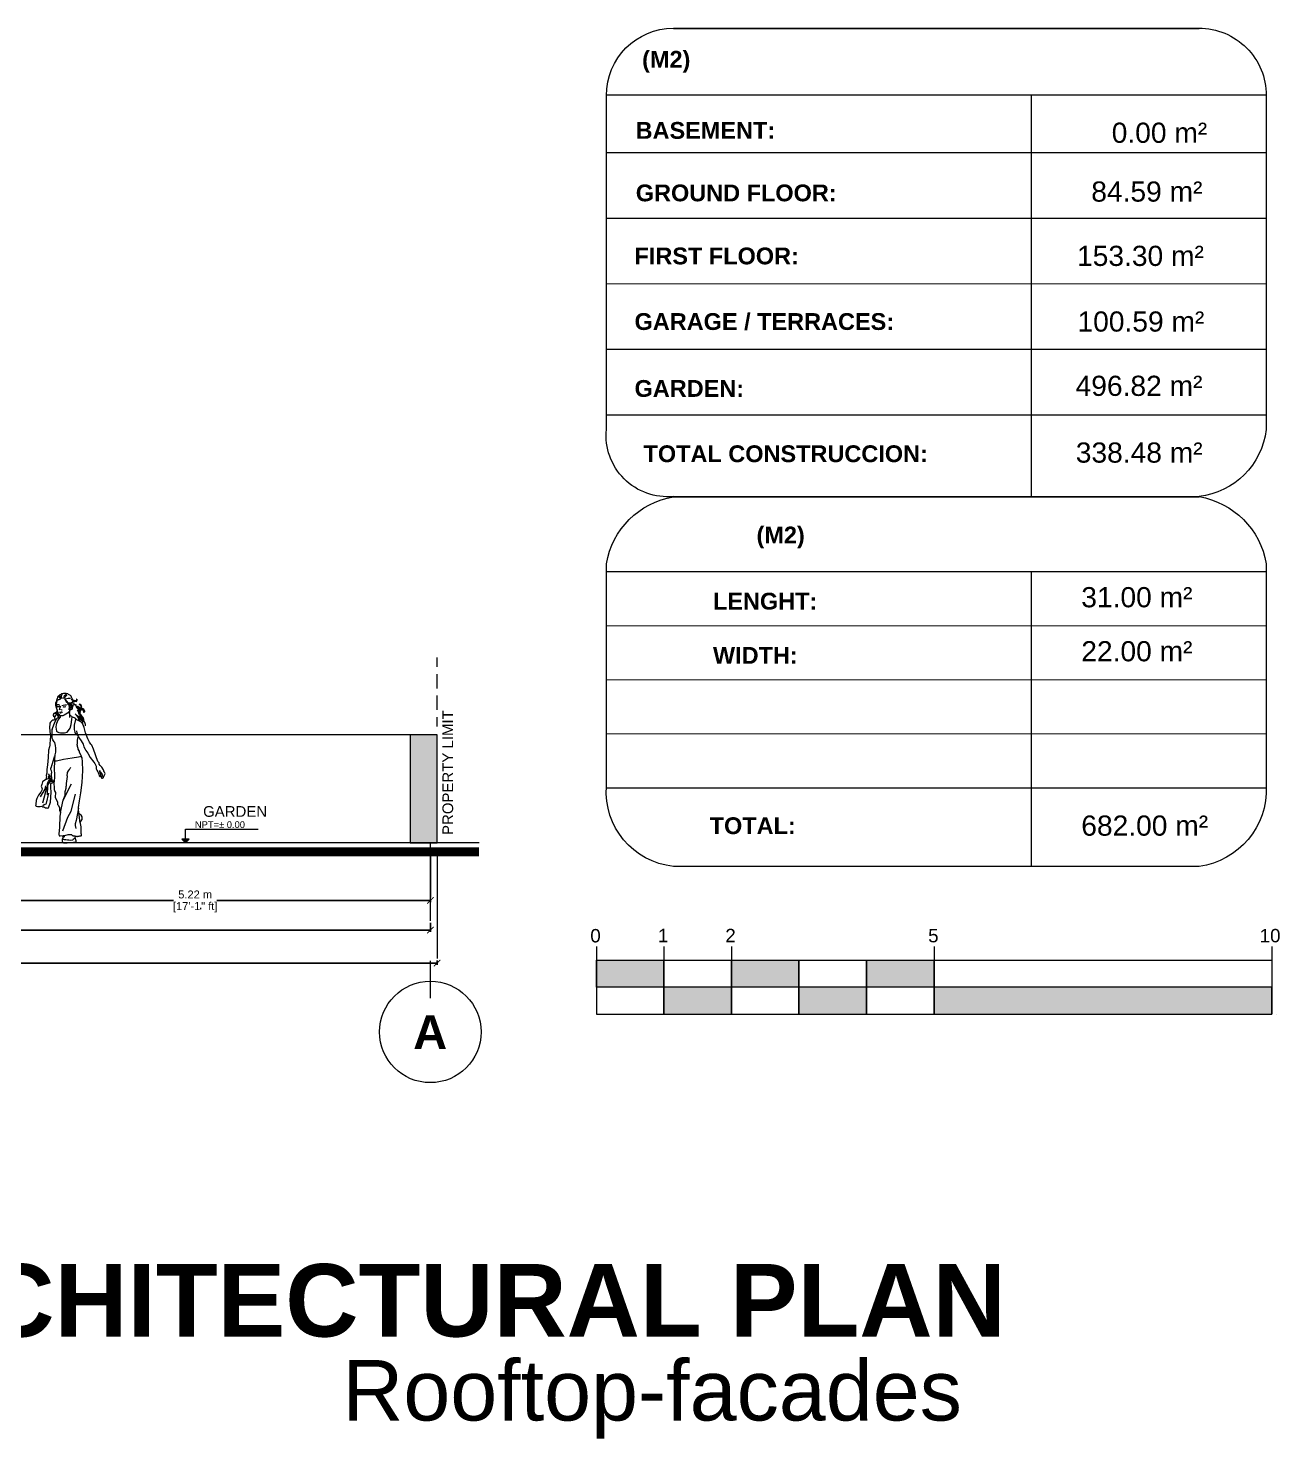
# Model space of a CAD drawing. Header units: metres. Extents: x 14 to 155, y 0 to 125.
# Drawn here: x 140.83 to 154.72, y 88.4 to 104.06 of the extents above; entities that cross this region are included whole.
import ezdxf

# ---------------------------------------------------------------- set-up
doc = ezdxf.new("R2010")
doc.units = ezdxf.units.M
doc.layers.get('Defpoints').update_dxf_attribs({"lineweight": 0})
for name, color, linetype in [('Edges', 7, 'Continuous'), ('PDF2_Solid Fills', 7, 'Continuous'), ('PDF2_Text', 255, 'Continuous'), ('PDF_Text', 255, 'Continuous')]:
    doc.layers.add(name, color=color, linetype=linetype)
doc.layers.add('PDF2_Geometry', color=7, linetype='Continuous', true_color=0xffbe80)
doc.styles.add('PDF Arial', font='arial.ttf')
doc.styles.add('PDF Arial Bold', font='arialbd.ttf')
doc.styles.add('TEXTS', font='swissl.ttf')
doc.dimstyles.new('Copy of DIMTEXT', dxfattribs={"dimscale": 0.3, "dimtxt": 0.22, "dimasz": 0.18, "dimexe": 0.05, "dimexo": 0.05, "dimgap": 0.05, "dimtad": 0, "dimzin": 1, "dimdsep": 46, "dimtxsty": 'TEXTS', "dimblk": 'ARCHTICK', "dimcen": 0.1, "dimclrd": 256, "dimclre": 6, "dimclrt": 7, "dimadec": 0, "dimazin": 0, "dimtfac": 0.15, "dimtix": 1, "dimtofl": 0, "dimtmove": 1, "dimatfit": 3, "dimldrblk": 'OPEN', "dimfxl": 0, "dimtolj": 1, "dimtzin": 0, "dimarcsym": 0})

# ---------------------------------------------------------------- blocks, each defined once
blk = doc.blocks.new('_ArchTick')
at = {"color": 0, "linetype": 'ByBlock', "const_width": 0.15}
blk.add_lwpolyline([(-0.5, -0.5), (0.5, 0.5)], dxfattribs=at)
blk = doc.blocks.new('*D83')
at = {"layer": 'Defpoints', "color": 0, "transparency": 16777216}
for p in [(123.367, 93.73), (145.367, 93.731), (145.367, 93.682)]:
    blk.add_point(p, dxfattribs=at)
at = {"layer": 'Edges', "color": 6, "lineweight": -2, "transparency": 16777216}
for p, q in [((123.367, 93.71), (123.367, 93.662)), ((145.367, 93.711), (145.367, 93.662))]:
    blk.add_line(p, q, dxfattribs=at)
at = {"layer": 'Edges', "lineweight": -2, "transparency": 16777216}
for p, q in [((123.367, 93.682), (134.125, 93.682)), ((145.367, 93.682), (134.609, 93.682))]:
    blk.add_line(p, q, dxfattribs=at)
at = {"layer": 'Edges', "lineweight": -2, "transparency": 16777216, "xscale": 0.072, "yscale": 0.072, "zscale": 0.072, "rotation": 180}
blk.add_blockref('_ArchTick', (123.367, 93.682), dxfattribs=at)
at = {"layer": 'Edges', "lineweight": -2, "transparency": 16777216, "xscale": 0.072, "yscale": 0.072, "zscale": 0.072}
blk.add_blockref('_ArchTick', (145.367, 93.682), dxfattribs=at)
at = {"layer": 'Edges', "color": 7, "transparency": 16777216, "char_height": 0.088, "attachment_point": 5, "style": 'TEXTS'}
for s, insert in [('\\A1;[72\'-2{\\H0.15x;\\S1/4;}" ft]', (134.367, 93.605)), ('\\A1;22.00 m', (134.367, 93.747))]:
    blk.add_mtext(s, dxfattribs=dict(at, insert=insert))
blk = doc.blocks.new('_Open')
at = {"color": 0, "linetype": 'ByBlock', "lineweight": -2}
for p, q in [((-1, 0.17), (0, 0)), ((-1, -0.17), (0, 0)), ((0, 0), (-1, 0))]:
    blk.add_line(p, q, dxfattribs=at)
blk = doc.blocks.new('*D84')
at = {"layer": 'Defpoints', "color": 0, "transparency": 16777216}
for p in [(123.442, 94.15), (145.292, 94.15), (145.292, 94.047)]:
    blk.add_point(p, dxfattribs=at)
at = {"layer": 'Edges', "color": 6, "lineweight": -2, "transparency": 16777216}
for p, q in [((123.442, 94.13), (123.442, 94.027)), ((145.292, 94.13), (145.292, 94.027))]:
    blk.add_line(p, q, dxfattribs=at)
at = {"layer": 'Edges', "lineweight": -2, "transparency": 16777216}
for p, q in [((123.442, 94.047), (134.125, 94.047)), ((145.292, 94.047), (134.609, 94.047))]:
    blk.add_line(p, q, dxfattribs=at)
at = {"layer": 'Edges', "lineweight": -2, "transparency": 16777216, "xscale": 0.072, "yscale": 0.072, "zscale": 0.072, "rotation": 180}
blk.add_blockref('_ArchTick', (123.442, 94.047), dxfattribs=at)
at = {"layer": 'Edges', "lineweight": -2, "transparency": 16777216, "xscale": 0.072, "yscale": 0.072, "zscale": 0.072}
blk.add_blockref('_ArchTick', (145.292, 94.047), dxfattribs=at)
at = {"layer": 'Edges', "color": 7, "transparency": 16777216, "char_height": 0.088, "attachment_point": 5, "style": 'TEXTS'}
for s, insert in [('\\A1;21.85 m', (134.367, 94.112)), ('\\A1;[71\'-8{\\H0.15x;\\S1/4;}" ft]', (134.367, 93.971))]:
    blk.add_mtext(s, dxfattribs=dict(at, insert=insert))
blk = doc.blocks.new('*D90')
at = {"layer": 'Defpoints', "color": 0, "transparency": 16777216}
for p in [(140.067, 94.379), (145.292, 94.379), (145.292, 94.378)]:
    blk.add_point(p, dxfattribs=at)
at = {"layer": 'Edges', "color": 6, "lineweight": -2, "transparency": 16777216}
for p, q in [((140.067, 94.378), (140.067, 94.358)), ((145.292, 94.378), (145.292, 94.358))]:
    blk.add_line(p, q, dxfattribs=at)
at = {"layer": 'Edges', "lineweight": -2, "transparency": 16777216}
for p, q in [((140.067, 94.378), (142.438, 94.378)), ((145.292, 94.378), (142.922, 94.378))]:
    blk.add_line(p, q, dxfattribs=at)
at = {"layer": 'Edges', "lineweight": -2, "transparency": 16777216, "xscale": 0.072, "yscale": 0.072, "zscale": 0.072, "rotation": 180}
blk.add_blockref('_ArchTick', (140.067, 94.378), dxfattribs=at)
at = {"layer": 'Edges', "lineweight": -2, "transparency": 16777216, "xscale": 0.072, "yscale": 0.072, "zscale": 0.072}
blk.add_blockref('_ArchTick', (145.292, 94.378), dxfattribs=at)
at = {"layer": 'Edges', "color": 7, "transparency": 16777216, "char_height": 0.088, "attachment_point": 5, "style": 'TEXTS'}
for s, insert in [('\\A1;5.22 m', (142.68, 94.443)), ('\\A1;[17\'-1{\\H0.15x;\\S3/4;}" ft]', (142.68, 94.301))]:
    blk.add_mtext(s, dxfattribs=dict(at, insert=insert))

msp = doc.modelspace()

# ---------------------------------------------------------------- linework, layer by layer
at = {"layer": 'PDF2_Geometry', "color": 0, "lineweight": 0}
for points in [[(147.99, 98.862, -0.470599), (147.245, 99.606), (147.245, 103.314, -0.414207), (147.991, 104.062)], [(153.825, 104.062, -0.414254), (154.572, 103.315), (154.572, 99.606, -0.347053), (153.826, 98.862)], [(147.992, 98.86), (153.826, 98.861, -0.317863), (154.572, 98.115), (154.571, 95.646, -0.388335), (153.826, 94.754), (147.99, 94.755, -0.406069), (147.246, 95.645), (147.245, 98.116, -0.318332), (147.992, 98.86)]]:
    msp.add_lwpolyline(points, format="xyb", dxfattribs=at)
for points in [[(147.992, 104.06), (153.826, 104.06), (147.992, 104.06)], [(147.252, 103.322), (154.564, 103.321)], [(151.962, 103.321), (151.962, 98.86)], [(147.245, 102.681), (154.572, 102.68)], [(147.245, 101.953), (154.572, 101.953)], [(147.245, 101.226), (154.572, 101.225)], [(147.245, 100.497), (154.572, 100.498)], [(147.245, 99.77), (154.572, 99.769)], [(147.992, 98.86), (153.826, 98.86), (147.992, 98.86)], [(147.245, 98.028), (154.572, 98.029)], [(151.962, 98.028), (151.962, 94.754)], [(147.245, 97.428), (154.572, 97.429)], [(145.367, 96.97), (145.367, 97.076)], [(145.367, 96.731), (145.367, 96.89)], [(147.245, 96.828), (154.572, 96.829)], [(141.194, 96.617), (141.187, 96.623), (141.183, 96.639), (141.181, 96.645), (141.183, 96.653)], [(141.208, 96.617), (141.203, 96.623), (141.197, 96.639), (141.197, 96.65), (141.2, 96.659), (141.205, 96.665)], [(141.222, 96.62), (141.224, 96.639), (141.231, 96.654), (141.246, 96.667), (141.253, 96.67)], [(141.231, 96.618), (141.238, 96.639), (141.252, 96.651), (141.258, 96.656)], [(145.367, 96.493), (145.367, 96.652)], [(141.286, 96.528), (141.302, 96.528), (141.308, 96.531), (141.314, 96.539), (141.319, 96.542), (141.322, 96.539), (141.319, 96.526), (141.316, 96.515), (141.313, 96.509), (141.307, 96.499), (141.299, 96.495), (141.294, 96.493), (141.286, 96.493), (141.285, 96.492), (141.283, 96.477), (141.275, 96.468), (141.261, 96.456), (141.225, 96.434), (141.211, 96.427), (141.2, 96.426), (141.191, 96.427), (141.183, 96.429), (141.167, 96.448), (141.153, 96.477), (141.145, 96.506), (141.144, 96.513), (141.144, 96.524), (141.144, 96.54), (141.142, 96.556), (141.144, 96.57), (141.145, 96.582), (141.148, 96.592), (141.153, 96.601), (141.158, 96.604), (141.162, 96.608), (141.17, 96.609), (141.175, 96.611), (141.184, 96.611)], [(141.145, 96.551), (141.156, 96.553), (141.161, 96.551), (141.169, 96.548), (141.175, 96.545), (141.178, 96.542)], [(141.151, 96.532), (141.158, 96.529), (141.162, 96.529), (141.176, 96.529)], [(141.189, 96.617), (141.184, 96.618), (141.176, 96.626), (141.167, 96.633)], [(141.173, 96.492), (141.172, 96.495), (141.172, 96.498)], [(141.181, 96.534), (141.18, 96.523), (141.175, 96.507), (141.175, 96.501), (141.176, 96.496), (141.18, 96.493), (141.183, 96.493)], [(141.191, 96.495), (141.194, 96.496), (141.2, 96.495), (141.203, 96.493), (141.205, 96.495)], [(141.2, 96.543), (141.216, 96.546), (141.233, 96.548), (141.25, 96.548)], [(141.209, 96.531), (141.22, 96.528), (141.23, 96.528), (141.245, 96.531)], [(141.231, 96.614), (141.247, 96.592), (141.271, 96.568), (141.292, 96.562)], [(141.241, 96.614), (141.269, 96.622), (141.296, 96.622)], [(141.322, 96.579), (141.303, 96.57), (141.275, 96.567), (141.256, 96.575), (141.241, 96.6)], [(141.313, 96.54), (141.292, 96.54), (141.28, 96.546), (141.269, 96.554), (141.258, 96.559)], [(141.264, 96.562), (141.286, 96.56), (141.313, 96.562)], [(141.271, 96.573), (141.282, 96.535), (141.283, 96.517)], [(141.274, 96.543), (141.285, 96.539), (141.291, 96.535)], [(141.288, 96.524), (141.285, 96.512), (141.282, 96.493), (141.28, 96.498), (141.285, 96.524), (141.278, 96.562)], [(141.286, 96.451), (141.294, 96.493)], [(141.294, 96.509), (141.296, 96.512), (141.302, 96.515), (141.308, 96.518), (141.313, 96.524), (141.313, 96.531)], [(141.305, 96.612), (141.332, 96.592), (141.361, 96.587), (141.369, 96.604), (141.371, 96.611)], [(141.363, 96.546), (141.346, 96.549), (141.33, 96.545), (141.313, 96.543), (141.305, 96.543)], [(141.313, 96.578), (141.325, 96.584), (141.333, 96.6), (141.332, 96.604)], [(141.358, 96.523), (141.388, 96.517), (141.416, 96.507), (141.43, 96.499), (141.438, 96.481)], [(141.361, 96.52), (141.385, 96.496), (141.394, 96.474), (141.399, 96.452), (141.402, 96.432), (141.41, 96.418), (141.418, 96.407)], [(141.385, 96.465), (141.399, 96.471), (141.415, 96.49), (141.418, 96.506), (141.408, 96.513), (141.393, 96.521), (141.379, 96.529), (141.365, 96.526)], [(141.401, 96.473), (141.405, 96.493), (141.402, 96.512), (141.371, 96.531)], [(141.396, 96.438), (141.388, 96.454), (141.383, 96.476), (141.372, 96.495)], [(141.372, 96.488), (141.385, 96.471), (141.397, 96.448), (141.405, 96.431)], [(141.412, 96.539), (141.413, 96.513), (141.39, 96.495), (141.383, 96.471)], [(141.094, 96.255), (141.097, 96.285), (141.123, 96.357), (141.142, 96.391), (141.144, 96.396)], [(141.183, 96.415), (141.172, 96.404), (141.156, 96.38), (141.151, 96.371), (141.137, 96.332), (141.133, 96.302), (141.136, 96.28), (141.142, 96.258), (141.151, 96.249), (141.167, 96.242), (141.186, 96.239), (141.209, 96.238), (141.231, 96.239), (141.258, 96.247), (141.275, 96.264), (141.291, 96.291), (141.302, 96.329), (141.311, 96.385), (141.314, 96.416), (141.311, 96.418), (141.305, 96.423), (141.297, 96.429), (141.292, 96.435), (141.288, 96.443), (141.286, 96.451), (141.286, 96.408)], [(141.156, 96.405), (141.167, 96.41), (141.183, 96.419)], [(141.172, 96.466), (141.173, 96.466), (141.175, 96.468), (141.181, 96.468), (141.184, 96.468), (141.186, 96.468), (141.189, 96.468), (141.192, 96.468), (141.194, 96.47), (141.197, 96.47), (141.2, 96.468), (141.206, 96.468), (141.208, 96.468)], [(141.181, 96.46), (141.184, 96.462), (141.189, 96.46), (141.191, 96.46), (141.192, 96.46)], [(141.183, 96.429), (141.183, 96.41)], [(141.314, 96.416), (141.325, 96.413), (141.335, 96.407), (141.343, 96.404), (141.349, 96.399), (141.352, 96.396), (141.35, 96.387), (141.336, 96.322), (141.335, 96.274), (141.344, 96.244), (141.347, 96.236), (141.355, 96.227), (141.369, 96.216), (141.374, 96.214)], [(141.349, 96.449), (141.383, 96.416), (141.404, 96.394), (141.411, 96.383)], [(141.352, 96.396), (141.361, 96.388), (141.379, 96.377), (141.391, 96.372), (141.404, 96.368), (141.413, 96.362), (141.419, 96.354), (141.43, 96.338)], [(141.404, 96.368), (141.401, 96.382), (141.394, 96.391), (141.386, 96.398), (141.374, 96.419), (141.36, 96.429)], [(141.391, 96.372), (141.39, 96.382), (141.39, 96.398), (141.387, 96.404)], [(141.408, 96.454), (141.405, 96.463), (141.394, 96.47), (141.388, 96.471)], [(141.39, 96.43), (141.407, 96.393), (141.419, 96.371)], [(141.416, 96.383), (141.41, 96.404), (141.393, 96.423)], [(141.423, 96.408), (141.419, 96.416), (141.421, 96.43), (141.416, 96.435), (141.404, 96.441), (141.396, 96.448)], [(141.408, 96.421), (141.419, 96.401), (141.44, 96.377), (141.451, 96.357), (141.459, 96.333), (141.459, 96.316)], [(145.367, 96.307), (145.367, 96.413)], [(141.12, 95.97), (141.125, 95.982), (141.125, 95.989), (141.125, 95.993), (141.133, 96.025), (141.133, 96.054), (141.133, 96.069), (141.13, 96.097), (141.122, 96.131), (141.117, 96.136), (141.114, 96.139), (141.1, 96.161), (141.094, 96.18), (141.092, 96.213), (141.094, 96.255), (141.092, 96.28)], [(141.386, 96.197), (141.377, 96.216), (141.371, 96.236), (141.368, 96.26)], [(147.245, 96.228), (154.572, 96.229)], [(141.117, 95.931), (141.125, 95.928), (141.139, 95.929), (141.217, 95.945), (141.267, 95.953), (141.314, 95.961), (141.386, 95.971), (141.405, 95.975), (141.416, 95.978)], [(141.213, 95.49), (141.235, 95.547), (141.236, 95.559), (141.236, 95.57), (141.236, 95.586), (141.239, 95.599), (141.246, 95.625), (141.249, 95.641), (141.25, 95.655), (141.253, 95.675), (141.263, 95.752), (141.26, 95.763), (141.261, 95.79), (141.264, 95.796), (141.274, 95.816), (141.283, 95.83), (141.288, 95.838), (141.293, 95.846), (141.299, 95.852)], [(141.053, 95.727), (141.043, 95.727), (141.034, 95.725), (141.029, 95.722), (141.025, 95.721), (141.021, 95.719)], [(141.051, 95.675), (141.047, 95.666), (141.04, 95.65), (141.042, 95.669), (141.045, 95.686), (141.047, 95.693), (141.054, 95.708), (141.061, 95.713), (141.065, 95.71), (141.067, 95.707), (141.069, 95.705), (141.072, 95.707), (141.075, 95.707), (141.078, 95.707), (141.081, 95.707), (141.084, 95.704), (141.087, 95.7), (141.087, 95.699), (141.087, 95.696), (141.086, 95.694), (141.083, 95.693), (141.078, 95.693), (141.075, 95.693), (141.072, 95.691), (141.069, 95.689), (141.062, 95.689), (141.058, 95.691), (141.059, 95.685), (141.059, 95.682), (141.058, 95.678), (141.056, 95.677), (141.053, 95.675), (141.05, 95.677), (141.048, 95.678), (141.048, 95.682), (141.047, 95.683), (141.045, 95.686)], [(141.064, 95.763), (141.061, 95.768), (141.057, 95.774), (141.054, 95.78), (141.053, 95.783)], [(141.068, 95.705), (141.067, 95.703), (141.065, 95.707), (141.062, 95.707), (141.061, 95.708), (141.056, 95.708)], [(141.072, 95.724), (141.075, 95.719), (141.078, 95.718), (141.081, 95.716)], [(141.621, 95.802), (141.621, 95.812), (141.62, 95.819), (141.623, 95.808)], [(141.642, 95.747), (141.645, 95.752), (141.648, 95.754), (141.65, 95.757), (141.651, 95.761), (141.651, 95.765), (141.65, 95.768), (141.648, 95.772)], [(141.02, 95.65), (141.01, 95.614), (140.959, 95.527)], [(141.032, 95.639), (140.985, 95.459)], [(140.99, 95.432), (141.004, 95.442), (141.015, 95.447), (141.026, 95.451), (141.029, 95.456), (141.056, 95.569)], [(141.04, 95.65), (141.036, 95.55)], [(141.184, 95.353), (141.213, 95.49), (141.307, 95.672)], [(141.209, 95.15), (141.267, 95.302), (141.305, 95.37), (141.35, 95.556)], [(147.245, 95.628), (154.572, 95.628)], [(141.383, 95.4), (141.357, 95.263), (141.349, 95.229), (141.347, 95.208), (141.354, 95.176)], [(141.405, 95.24), (141.393, 95.324), (141.393, 95.337)], [(141.219, 95.099), (141.234, 95.1), (141.269, 95.108), (141.289, 95.11), (141.307, 95.108), (141.311, 95.105), (141.316, 95.1), (141.321, 95.097), (141.327, 95.096), (141.332, 95.094), (141.336, 95.092), (141.341, 95.094), (141.343, 95.094), (141.346, 95.092), (141.349, 95.091)], [(142.571, 95.056), (142.571, 95.016), (142.571, 95.169), (143.379, 95.169)], [(141.347, 95.067), (141.341, 95.066), (141.335, 95.06), (141.327, 95.053), (141.318, 95.047), (141.3, 95.044), (141.278, 95.047), (141.261, 95.047), (141.244, 95.049), (141.23, 95.05), (141.217, 95.052), (141.208, 95.05), (141.205, 95.045)], [(145.292, 94.604), (145.292, 95.016)], [(145.292, 94.151), (145.292, 94.942), (145.292, 94.41)], [(145.367, 94.942), (145.367, 93.731)], [(145.292, 93.291), (145.292, 93.705)]]:
    msp.add_lwpolyline(points, dxfattribs=at)
for points in [[(141.22, 95.017), (141.234, 95.016), (141.258, 95.017), (141.31, 95.019), (141.329, 95.024), (141.333, 95.025), (141.347, 95.025), (141.352, 95.025), (141.357, 95.027), (141.358, 95.03), (141.36, 95.036), (141.358, 95.039), (141.349, 95.075), (141.349, 95.089), (141.349, 95.091), (141.357, 95.089), (141.365, 95.088), (141.372, 95.088), (141.379, 95.089), (141.385, 95.089), (141.391, 95.091), (141.399, 95.093), (141.41, 95.093), (141.413, 95.096), (141.419, 95.099), (141.418, 95.114), (141.416, 95.118), (141.415, 95.143), (141.413, 95.193), (141.407, 95.232), (141.405, 95.24), (141.407, 95.246), (141.416, 95.26), (141.426, 95.276), (141.427, 95.29), (141.426, 95.299), (141.424, 95.307), (141.415, 95.324), (141.413, 95.328), (141.408, 95.332), (141.393, 95.337), (141.386, 95.382), (141.383, 95.4), (141.385, 95.409), (141.396, 95.483), (141.41, 95.573), (141.424, 95.686), (141.434, 95.821), (141.43, 95.918), (141.426, 95.959), (141.419, 95.973), (141.416, 95.978), (141.418, 95.981), (141.418, 95.984), (141.416, 95.986), (141.415, 95.987), (141.415, 95.99), (141.413, 95.99), (141.41, 95.992), (141.41, 95.995), (141.408, 95.997), (141.407, 95.998), (141.407, 96.001), (141.405, 96.006), (141.404, 96.009), (141.401, 96.011), (141.399, 96.015), (141.397, 96.02), (141.394, 96.023), (141.394, 96.029), (141.394, 96.036), (141.393, 96.04), (141.382, 96.056), (141.382, 96.061), (141.382, 96.065), (141.38, 96.069), (141.379, 96.073), (141.377, 96.078), (141.375, 96.083), (141.374, 96.087), (141.374, 96.091), (141.371, 96.092), (141.372, 96.094), (141.374, 96.097), (141.372, 96.098), (141.371, 96.1), (141.371, 96.106), (141.372, 96.108), (141.371, 96.109), (141.371, 96.114), (141.372, 96.12), (141.372, 96.122), (141.374, 96.123), (141.372, 96.136), (141.372, 96.141), (141.374, 96.142), (141.375, 96.145), (141.372, 96.148), (141.372, 96.155), (141.374, 96.159), (141.375, 96.164), (141.379, 96.172), (141.379, 96.177), (141.379, 96.181), (141.38, 96.184), (141.382, 96.188), (141.38, 96.192), (141.386, 96.197), (141.397, 96.175), (141.415, 96.15), (141.435, 96.111), (141.443, 96.083), (141.457, 96.058), (141.465, 96.043), (141.487, 96.014), (141.516, 95.965), (141.556, 95.912), (141.565, 95.899), (141.579, 95.868), (141.581, 95.856), (141.581, 95.84), (141.587, 95.824), (141.598, 95.804), (141.603, 95.798), (141.609, 95.78), (141.614, 95.761), (141.62, 95.755), (141.621, 95.752), (141.626, 95.752), (141.629, 95.754), (141.631, 95.755), (141.632, 95.758), (141.632, 95.761), (141.632, 95.768), (141.631, 95.776), (141.629, 95.785), (141.62, 95.802), (141.623, 95.802), (141.626, 95.804), (141.631, 95.802), (141.636, 95.796), (141.639, 95.791), (141.639, 95.788), (141.642, 95.785), (141.643, 95.783), (141.645, 95.78), (141.647, 95.776), (141.648, 95.772), (141.648, 95.768), (141.647, 95.761), (141.643, 95.758), (141.642, 95.755), (141.64, 95.751), (141.642, 95.747), (141.639, 95.744), (141.639, 95.74), (141.64, 95.736), (141.643, 95.735), (141.647, 95.733), (141.65, 95.732), (141.653, 95.73), (141.656, 95.733), (141.656, 95.736), (141.662, 95.744), (141.664, 95.747), (141.665, 95.755), (141.675, 95.771), (141.676, 95.774), (141.676, 95.777), (141.676, 95.78), (141.679, 95.785), (141.678, 95.793), (141.676, 95.796), (141.675, 95.799), (141.67, 95.804), (141.667, 95.807), (141.667, 95.812), (141.667, 95.818), (141.664, 95.826), (141.643, 95.856), (141.626, 95.874), (141.615, 95.89), (141.614, 95.904), (141.611, 95.909), (141.604, 95.917), (141.601, 95.921), (141.551, 96.058), (141.532, 96.102), (141.521, 96.114), (141.506, 96.136), (141.487, 96.17), (141.463, 96.238), (141.448, 96.299), (141.432, 96.335), (141.43, 96.338), (141.432, 96.341), (141.433, 96.349), (141.433, 96.357), (141.43, 96.372), (141.429, 96.377), (141.426, 96.39), (141.424, 96.393), (141.421, 96.398), (141.419, 96.401), (141.415, 96.404), (141.408, 96.416), (141.407, 96.426), (141.415, 96.42), (141.427, 96.409), (141.435, 96.402), (141.438, 96.391), (141.437, 96.368), (141.432, 96.36), (141.433, 96.36), (141.438, 96.363), (141.443, 96.376), (141.443, 96.388), (141.44, 96.399), (141.435, 96.409), (141.429, 96.416), (141.418, 96.421), (141.408, 96.429), (141.407, 96.435), (141.405, 96.443), (141.405, 96.445), (141.404, 96.457), (141.402, 96.463), (141.396, 96.479), (141.393, 96.487), (141.386, 96.495), (141.38, 96.503), (141.375, 96.509), (141.368, 96.515), (141.364, 96.523), (141.374, 96.521), (141.38, 96.518), (141.39, 96.51), (141.399, 96.507), (141.41, 96.506), (141.423, 96.506), (141.432, 96.504), (141.438, 96.501), (141.449, 96.488), (141.449, 96.485), (141.451, 96.479), (141.451, 96.473), (141.449, 96.47), (141.444, 96.47), (141.441, 96.47), (141.438, 96.471), (141.437, 96.471), (141.44, 96.47), (141.444, 96.468), (141.451, 96.47), (141.452, 96.47), (141.454, 96.473), (141.454, 96.479), (141.452, 96.485), (141.449, 96.493), (141.443, 96.501), (141.437, 96.506), (141.429, 96.507), (141.423, 96.509), (141.415, 96.509), (141.404, 96.509), (141.397, 96.509), (141.397, 96.51), (141.405, 96.51), (141.415, 96.517), (141.419, 96.523), (141.419, 96.526), (141.419, 96.531), (141.418, 96.537), (141.413, 96.545), (141.402, 96.551), (141.391, 96.557), (141.394, 96.554), (141.405, 96.545), (141.412, 96.539), (141.416, 96.535), (141.418, 96.528), (141.415, 96.521), (141.412, 96.518), (141.408, 96.513), (141.402, 96.512), (141.396, 96.512), (141.39, 96.515), (141.386, 96.518), (141.383, 96.521), (141.379, 96.523), (141.374, 96.523), (141.368, 96.524), (141.363, 96.528), (141.357, 96.537), (141.352, 96.546), (141.346, 96.55), (141.33, 96.562), (141.322, 96.575), (141.321, 96.589), (141.321, 96.59), (141.332, 96.587), (141.344, 96.586), (141.363, 96.593), (141.368, 96.603), (141.368, 96.611), (141.363, 96.612), (141.363, 96.606), (141.357, 96.595), (141.349, 96.592), (141.341, 96.592), (141.328, 96.595), (141.321, 96.603), (141.318, 96.609), (141.314, 96.618), (141.308, 96.634), (141.302, 96.647), (141.297, 96.653), (141.288, 96.656), (141.274, 96.665), (141.266, 96.673), (141.249, 96.676), (141.22, 96.675), (141.208, 96.673), (141.197, 96.67), (141.187, 96.665), (141.178, 96.659), (141.162, 96.647), (141.158, 96.644), (141.151, 96.634), (141.148, 96.62), (141.145, 96.608), (141.142, 96.598), (141.139, 96.587), (141.137, 96.584), (141.133, 96.578), (141.128, 96.567), (141.128, 96.554), (141.13, 96.546), (141.137, 96.52), (141.147, 96.488), (141.147, 96.481), (141.144, 96.473), (141.141, 96.47), (141.133, 96.465), (141.126, 96.46), (141.119, 96.457), (141.114, 96.452), (141.106, 96.446), (141.104, 96.435), (141.106, 96.426), (141.109, 96.416), (141.112, 96.415), (141.111, 96.418), (141.108, 96.429), (141.106, 96.437), (141.111, 96.451), (141.115, 96.456), (141.123, 96.457), (141.133, 96.457), (141.142, 96.459), (141.15, 96.47), (141.151, 96.473), (141.151, 96.463), (141.147, 96.452), (141.137, 96.441), (141.128, 96.429), (141.122, 96.42), (141.119, 96.41), (141.12, 96.402), (141.123, 96.394), (141.125, 96.388), (141.128, 96.388), (141.125, 96.393), (141.122, 96.402), (141.122, 96.413), (141.126, 96.426), (141.139, 96.44), (141.144, 96.446), (141.148, 96.454), (141.153, 96.46), (141.153, 96.454), (141.156, 96.446), (141.156, 96.44), (141.153, 96.432), (141.151, 96.427), (141.15, 96.424), (141.153, 96.423), (141.156, 96.426), (141.164, 96.432), (141.166, 96.434), (141.161, 96.423), (141.155, 96.409), (141.156, 96.405), (141.153, 96.401), (141.144, 96.396), (141.136, 96.39), (141.131, 96.385), (141.123, 96.383), (141.109, 96.38), (141.1, 96.377), (141.09, 96.371), (141.073, 96.357), (141.068, 96.347), (141.067, 96.336), (141.064, 96.3), (141.068, 96.253), (141.073, 96.205), (141.067, 96.116), (141.065, 96.103), (141.061, 96.084), (141.053, 96.047), (141.048, 95.965), (141.04, 95.882), (141.036, 95.857), (141.034, 95.83), (141.034, 95.791), (141.025, 95.763), (141.028, 95.746), (141.026, 95.735), (141.021, 95.719), (140.984, 95.694), (140.981, 95.68), (140.976, 95.666), (140.973, 95.655), (140.971, 95.647), (140.982, 95.616), (140.978, 95.602), (140.965, 95.578), (140.942, 95.547), (140.923, 95.509), (140.916, 95.486), (140.91, 95.447), (140.91, 95.434), (140.907, 95.431), (140.91, 95.428), (140.915, 95.425), (140.931, 95.42), (140.96, 95.422), (140.976, 95.423), (140.985, 95.418), (140.996, 95.415), (141.007, 95.412), (141.018, 95.407), (141.025, 95.406), (141.032, 95.404), (141.042, 95.403), (141.05, 95.406), (141.075, 95.469), (141.082, 95.578), (141.076, 95.633), (141.078, 95.675), (141.095, 95.683), (141.101, 95.686), (141.104, 95.694), (141.108, 95.7), (141.104, 95.704), (141.098, 95.705), (141.095, 95.711), (141.089, 95.713), (141.082, 95.711), (141.081, 95.716), (141.087, 95.719), (141.089, 95.724), (141.089, 95.727), (141.089, 95.743), (141.086, 95.761), (141.086, 95.785), (141.087, 95.796), (141.089, 95.801), (141.086, 95.815), (141.078, 95.83), (141.078, 95.848), (141.081, 95.851), (141.092, 95.887), (141.12, 95.97), (141.122, 95.971), (141.12, 95.961), (141.117, 95.939), (141.117, 95.934), (141.119, 95.928), (141.119, 95.915), (141.115, 95.845), (141.12, 95.766), (141.119, 95.744), (141.111, 95.674), (141.115, 95.63), (141.115, 95.61), (141.122, 95.586), (141.128, 95.575), (141.126, 95.525), (141.128, 95.514), (141.15, 95.473), (141.153, 95.443), (141.164, 95.432), (141.173, 95.404), (141.173, 95.378), (141.184, 95.353), (141.178, 95.313), (141.172, 95.191), (141.167, 95.113), (141.17, 95.096), (141.181, 95.096), (141.216, 95.099), (141.219, 95.099), (141.206, 95.088), (141.228, 95.099), (141.224, 95.082), (141.209, 95.071), (141.205, 95.055), (141.203, 95.036), (141.209, 95.022), (141.214, 95.019)], [(141.053, 95.727), (141.05, 95.733), (141.054, 95.74), (141.054, 95.746), (141.054, 95.75), (141.054, 95.755), (141.057, 95.76), (141.062, 95.763), (141.064, 95.763), (141.065, 95.76), (141.065, 95.755), (141.065, 95.749), (141.065, 95.744), (141.07, 95.732), (141.072, 95.725), (141.072, 95.724), (141.067, 95.725), (141.064, 95.727), (141.059, 95.729), (141.057, 95.727)], [(142.532, 95.056), (142.612, 95.056), (142.571, 95.016)], [(142.571, 95.016), (142.612, 95.056), (142.532, 95.056)]]:
    msp.add_lwpolyline(points, close=True, dxfattribs=at)
at = {"layer": 'PDF2_Geometry', "color": 0, "lineweight": 5}
for points in [[(145.067, 96.216), (140.316, 96.216)], [(145.833, 95.016), (140.317, 95.016), (140.317, 95.216), (132.289, 95.218), (132.289, 95.017), (123.113, 95.015)], [(147.134, 93.865), (147.135, 93.114)], [(147.885, 93.865), (147.885, 93.114)], [(148.634, 93.865), (148.634, 93.114)], [(150.884, 93.865), (150.884, 93.115)], [(154.634, 93.865), (154.634, 93.115)], [(154.686, 93.115), (154.686, 93.115)]]:
    msp.add_lwpolyline(points, dxfattribs=at)
for points in [[(145.367, 96.216), (145.067, 96.216), (145.067, 95.016), (145.367, 95.016)], [(147.134, 93.714), (147.885, 93.714), (147.885, 93.414), (147.135, 93.414)], [(147.885, 93.714), (148.634, 93.714), (148.634, 93.414), (147.885, 93.414)], [(148.634, 93.714), (149.384, 93.715), (149.384, 93.414), (148.634, 93.414)], [(149.384, 93.715), (150.135, 93.715), (150.135, 93.414), (149.384, 93.414)], [(150.135, 93.715), (150.884, 93.715), (150.884, 93.414), (150.135, 93.414)], [(150.884, 93.715), (154.634, 93.715), (154.634, 93.414), (150.884, 93.414)], [(147.135, 93.114), (147.885, 93.114), (147.885, 93.414), (147.135, 93.414)], [(147.885, 93.114), (148.634, 93.114), (148.634, 93.414), (147.885, 93.414)], [(148.634, 93.114), (149.384, 93.115), (149.384, 93.414), (148.634, 93.414)], [(149.384, 93.115), (150.135, 93.115), (150.135, 93.414), (149.384, 93.414)], [(150.135, 93.115), (150.884, 93.115), (150.884, 93.414), (150.135, 93.414)], [(150.884, 93.115), (154.634, 93.115), (154.634, 93.414), (150.884, 93.414)]]:
    msp.add_lwpolyline(points, close=True, dxfattribs=at)
at = {"layer": 'PDF2_Geometry', "color": 0, "lineweight": 0, "const_width": 0.1}
msp.add_lwpolyline([(145.833, 94.917), (140.217, 94.917), (140.217, 95.116), (132.389, 95.117), (132.389, 94.917), (123.113, 94.916)], dxfattribs=at)
at = {"layer": 'PDF2_Geometry', "color": 0, "lineweight": 0}
msp.add_circle((145.291, 92.917), 0.563, dxfattribs=at)
at = {"layer": 'PDF2_Solid Fills', "color": 0, "transparency": 33554559}
for points in [[(145.367, 96.216), (145.067, 96.216), (145.367, 95.016)], [(145.067, 96.216), (145.367, 95.016), (145.067, 95.016)], [(142.532, 95.056), (142.571, 95.016), (142.612, 95.056)], [(147.885, 93.714), (147.134, 93.714), (147.885, 93.414)], [(147.134, 93.714), (147.885, 93.414), (147.135, 93.414)], [(149.384, 93.714), (148.634, 93.714), (149.384, 93.414)], [(148.634, 93.714), (149.384, 93.414), (148.634, 93.414)], [(150.884, 93.715), (150.135, 93.715), (150.884, 93.414)], [(150.135, 93.715), (150.884, 93.414), (150.135, 93.414)], [(148.634, 93.414), (147.885, 93.414), (148.634, 93.114)], [(147.885, 93.414), (148.634, 93.114), (147.885, 93.114)], [(150.135, 93.414), (149.384, 93.414), (150.135, 93.114)], [(149.384, 93.414), (150.135, 93.114), (149.384, 93.114)], [(154.634, 93.414), (150.884, 93.414), (154.634, 93.115)], [(150.884, 93.414), (154.634, 93.115), (150.884, 93.114)]]:
    msp.add_solid(points, dxfattribs=at)

# ---------------------------------------------------------------- texts
at = {"layer": 'PDF2_Text', "color": 0, "attachment_point": 7}
for s, insert, char_height, rotation, style in [(' (M2) ', (147.57, 103.567), 0.1866, 0.0022, 'PDF Arial Bold'), ('BASEMENT:', (147.57, 102.831), 0.1866, 0.0022, 'PDF Arial Bold'), ('0.00 m²', (152.856, 102.786), 0.2239, 0.0022, 'PDF Arial'), ('GROUND FLOOR:', (147.572, 102.137), 0.18662, 0.0022, 'PDF Arial Bold'), ('84.59 m²', (152.629, 102.133), 0.2239, 0.0022, 'PDF Arial'), ('153.30 m²', (152.471, 101.419), 0.2239, 0.0022, 'PDF Arial'), ('100.59 m²', (152.476, 100.69), 0.2239, 0.0022, 'PDF Arial'), ('496.82 m²', (152.455, 99.976), 0.2239, 0.0022, 'PDF Arial'), ('338.48 m²', (152.457, 99.235), 0.2239, 0.0022, 'PDF Arial'), (' (M2) ', (148.84, 98.285), 0.1866, 0.0022, 'PDF Arial Bold'), ('31.00 m²', (152.518, 97.629), 0.2239, 0.0022, 'PDF Arial'), ('22.00 m²', (152.518, 97.029), 0.2239, 0.0022, 'PDF Arial'), ('PROPERTY LIMIT', (145.546, 95.104), 0.11895, 90.0022, 'PDF Arial'), ('GARDEN', (142.768, 95.304), 0.1189, 0.0022, 'PDF Arial'), ('NPT=± 0.00', (142.677, 95.181), 0.0743, 0.0022, 'PDF Arial'), (' TOTAL:', (148.32, 95.111), 0.1866, 0.0022, 'PDF Arial Bold'), ('682.00 m²', (152.518, 95.093), 0.2239, 0.0022, 'PDF Arial'), ('0', (147.067, 93.909), 0.149, 0.0022, 'PDF Arial'), ('1', (147.818, 93.913), 0.149, 0.0022, 'PDF Arial'), ('2', (148.566, 93.913), 0.149, 0.0022, 'PDF Arial'), ('5', (150.818, 93.91), 0.149, 0.0022, 'PDF Arial'), ('10', (154.499, 93.91), 0.1487, 0.0022, 'PDF Arial'), ('A', (145.101, 92.729), 0.373, 0.0022, 'PDF Arial Bold'), ('Rooftop-facades', (144.314, 88.4), 0.67111, 0.0022, 'PDF Arial')]:
    msp.add_mtext(s, dxfattribs=dict(at, insert=insert, char_height=char_height, rotation=rotation, style=style))
at = {"layer": 'PDF_Text', "color": 0, "attachment_point": 7, "rotation": 0.0022, "style": 'PDF Arial Bold'}
for s, insert, char_height in [('FIRST FLOOR:', (147.558, 101.437), 0.18662), ('GARAGE / TERRACES:', (147.558, 100.706), 0.18662), ('GARDEN:', (147.558, 99.966), 0.1866), ('TOTAL CONSTRUCCION:', (147.658, 99.241), 0.18662), ('LENGHT:', (148.429, 97.604), 0.1866), ('WIDTH:', (148.429, 97.005), 0.1866), ('ARCHITECTURAL PLAN', (138.681, 89.523), 0.80533)]:
    msp.add_mtext(s, dxfattribs=dict(at, insert=insert, char_height=char_height))

# ---------------------------------------------------------------- dimensions: what is measured, and where the dimension line sits
at = {"layer": 'Edges'}
for base, p1, p2, picture, middle in [((145.2922, 94.3781), (140.0674, 94.3786), (145.2922, 94.3788), '*D90', (142.6798, 94.3781)), ((145.292, 94.047), (123.442, 94.15), (145.292, 94.15), '*D84', (134.367, 94.047)), ((145.367, 93.682), (123.367, 93.73), (145.367, 93.731), '*D83', (134.367, 93.682))]:
    dim = msp.add_linear_dim(base=base, p1=p1, p2=p2, dimstyle='Copy of DIMTEXT', override={"dimscale": 0.4, "dimpost": ' m\\X', "dimfxl": 0.9, "dimfxlon": 1}, dxfattribs=at)
    dim.commit()
    dim.dimension.update_dxf_attribs({"geometry": picture, "text_midpoint": middle})

doc.saveas('drawing.dxf')
